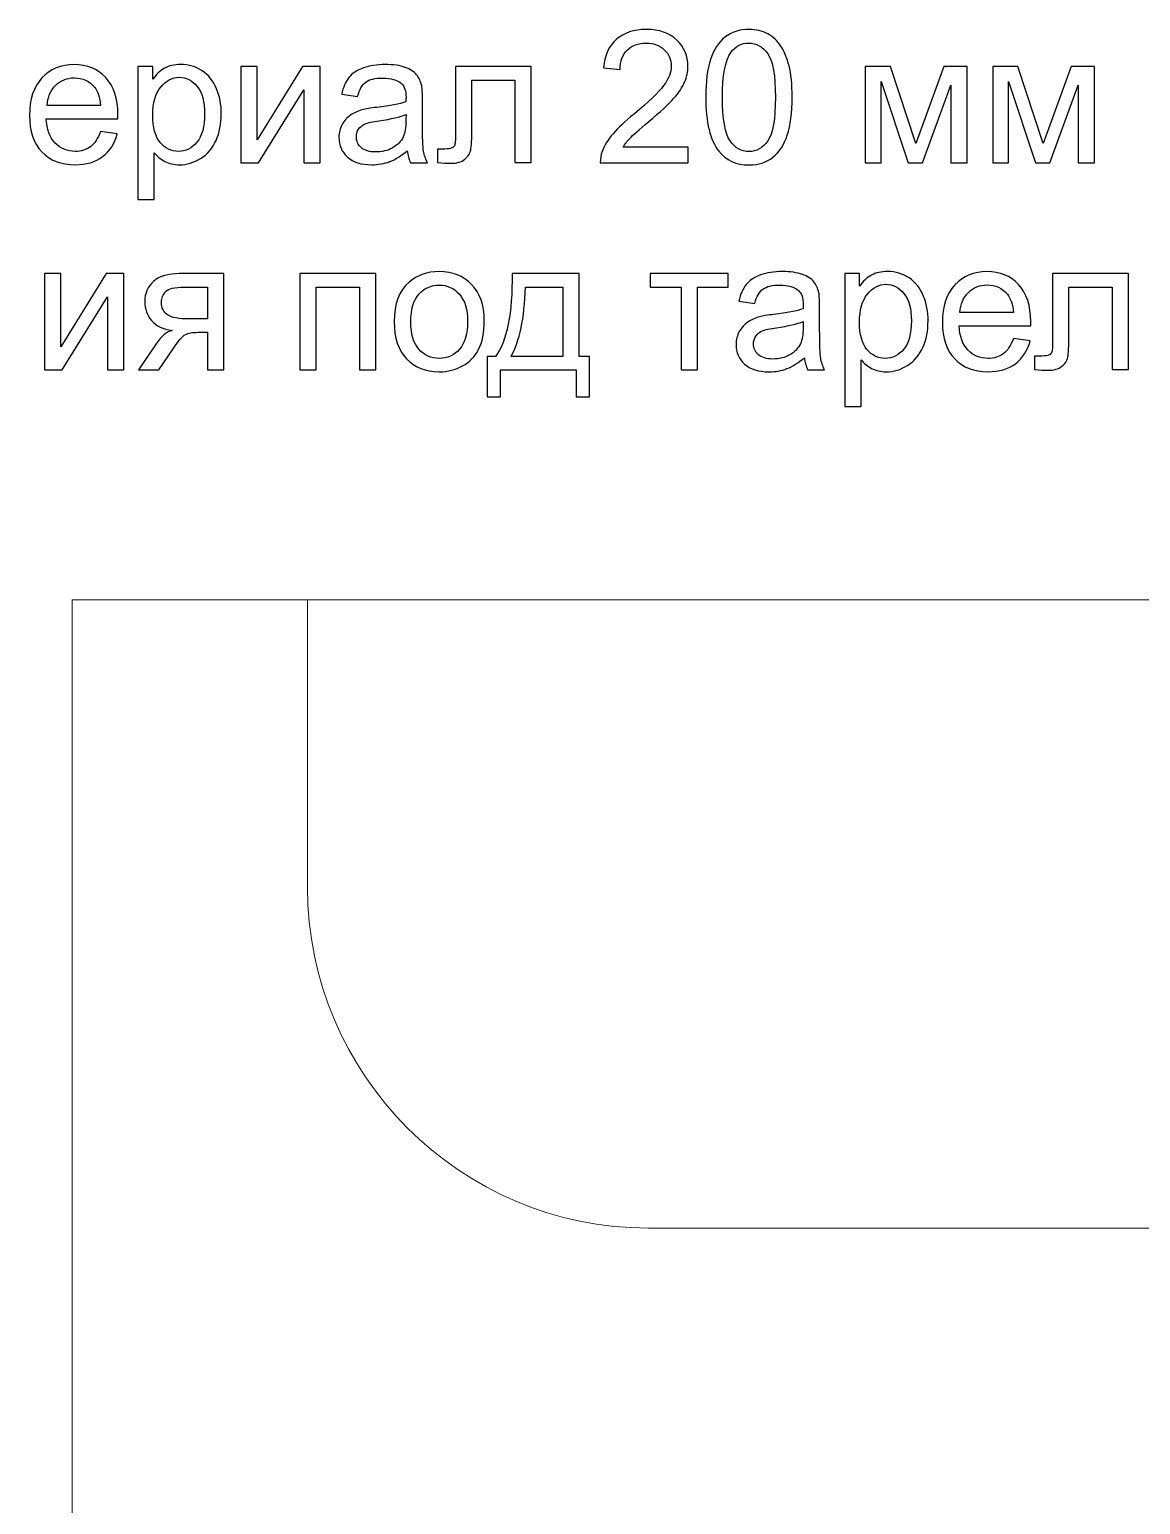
# Model space of a CAD drawing. Header units: millimetres. Extents: x -1744 to 2824, y -3870 to 2862.
# Drawn here: x 1508.4 to 1671.4, y 2433.8 to 2650.1 of the extents above; entities that cross this region are included whole.
import ezdxf

# ---------------------------------------------------------------- set-up
doc = ezdxf.new("R2010")
doc.units = ezdxf.units.MM
doc.header["$MEASUREMENT"] = 0
doc.layers.add('layer 1', color=7, linetype='Continuous')

msp = doc.modelspace()

# ---------------------------------------------------------------- linework, layer by layer
at = {"layer": 'layer 1', "color": 253, "lineweight": 20}
msp.add_lwpolyline([(1514.7007, 2218.5199), (2114.7007, 2218.5199), (2114.7007, 2566.5199), (1514.7007, 2566.5199), (1514.7007, 2218.5199)], close=True, dxfattribs=at)
at = {"layer": 'layer 1', "color": 250}
for points, knots in [([(1605.0408, 2632.8871), (1605.0408, 2632.8871), (1605.0408, 2630.6043), (1605.0408, 2630.6043), (1605.0408, 2630.6043), (1605.0408, 2630.6043), (1592.159, 2630.6043), (1592.159, 2630.6043), (1592.159, 2630.6043), (1592.1409, 2631.1795), (1592.236, 2631.7321), (1592.4399, 2632.2666), (1592.4399, 2632.2666), (1592.7705, 2633.1408), (1593.3004, 2634.0059), (1594.0297, 2634.8529), (1594.0297, 2634.8529), (1594.7589, 2635.6999), (1595.8007, 2636.6783), (1597.155, 2637.788), (1597.155, 2637.788), (1599.2612, 2639.5228), (1600.6925, 2640.8952), (1601.4399, 2641.9098), (1601.4399, 2641.9098), (1602.1918, 2642.9244), (1602.5677, 2643.8846), (1602.5677, 2644.7905), (1602.5677, 2644.7905), (1602.5677, 2645.7372), (1602.228, 2646.5344), (1601.5486, 2647.1866), (1601.5486, 2647.1866), (1600.8692, 2647.8343), (1599.9814, 2648.1604), (1598.8898, 2648.1604), (1598.8898, 2648.1604), (1597.7348, 2648.1604), (1596.8108, 2647.8162), (1596.1178, 2647.1277), (1596.1178, 2647.1277), (1595.4248, 2646.4438), (1595.076, 2645.4926), (1595.0669, 2644.2742), (1595.0669, 2644.2742), (1595.0669, 2644.2742), (1592.621, 2644.5188), (1592.621, 2644.5188), (1592.621, 2644.5188), (1592.7886, 2646.3487), (1593.4227, 2647.7437), (1594.5189, 2648.704), (1594.5189, 2648.704), (1595.6195, 2649.6642), (1597.0916, 2650.1443), (1598.9441, 2650.1443), (1598.9441, 2650.1443), (1600.8103, 2650.1443), (1602.2914, 2649.628), (1603.3785, 2648.5907), (1603.3785, 2648.5907), (1604.4701, 2647.5535), (1605.0136, 2646.2671), (1605.0136, 2644.7362), (1605.0136, 2644.7362), (1605.0136, 2643.9571), (1604.8551, 2643.1916), (1604.5335, 2642.4398), (1604.5335, 2642.4398), (1604.2164, 2641.6833), (1603.6865, 2640.8907), (1602.9482, 2640.0573), (1602.9482, 2640.0573), (1602.2053, 2639.2284), (1600.9779, 2638.0824), (1599.2657, 2636.633), (1599.2657, 2636.633), (1597.8299, 2635.4282), (1596.9059, 2634.6129), (1596.4982, 2634.1826), (1596.4982, 2634.1826), (1596.0906, 2633.7523), (1595.7554, 2633.322), (1595.4882, 2632.8871), (1595.4882, 2632.8871), (1595.4882, 2632.8871), (1605.0408, 2632.8871), (1605.0408, 2632.8871)], [0, 0, 0, 0, 0.04347826, 0.04347826, 0.04347826, 0.04347826, 0.08695652, 0.08695652, 0.08695652, 0.08695652, 0.13043478, 0.13043478, 0.13043478, 0.13043478, 0.17391304, 0.17391304, 0.17391304, 0.17391304, 0.2173913, 0.2173913, 0.2173913, 0.2173913, 0.26086957, 0.26086957, 0.26086957, 0.26086957, 0.30434783, 0.30434783, 0.30434783, 0.30434783, 0.34782609, 0.34782609, 0.34782609, 0.34782609, 0.39130435, 0.39130435, 0.39130435, 0.39130435, 0.43478261, 0.43478261, 0.43478261, 0.43478261, 0.47826087, 0.47826087, 0.47826087, 0.47826087, 0.52173913, 0.52173913, 0.52173913, 0.52173913, 0.56521739, 0.56521739, 0.56521739, 0.56521739, 0.60869565, 0.60869565, 0.60869565, 0.60869565, 0.65217391, 0.65217391, 0.65217391, 0.65217391, 0.69565217, 0.69565217, 0.69565217, 0.69565217, 0.73913043, 0.73913043, 0.73913043, 0.73913043, 0.7826087, 0.7826087, 0.7826087, 0.7826087, 0.82608696, 0.82608696, 0.82608696, 0.82608696, 0.86956522, 0.86956522, 0.86956522, 0.86956522, 0.91304348, 0.91304348, 0.91304348, 0.91304348, 1, 1, 1, 1]), ([(1607.6271, 2640.2067), (1607.6271, 2642.5032), (1607.8627, 2644.3602), (1608.3337, 2645.7644), (1608.3337, 2645.7644), (1608.8093, 2647.173), (1609.5114, 2648.2556), (1610.4444, 2649.012), (1610.4444, 2649.012), (1611.373, 2649.7684), (1612.5461, 2650.1443), (1613.9593, 2650.1443), (1613.9593, 2650.1443), (1615.0011, 2650.1443), (1615.916, 2649.936), (1616.7087, 2649.5148), (1616.7087, 2649.5148), (1617.4968, 2649.0935), (1618.149, 2648.4866), (1618.6563, 2647.6939), (1618.6563, 2647.6939), (1619.1636, 2646.9058), (1619.5622, 2645.941), (1619.8521, 2644.8041), (1619.8521, 2644.8041), (1620.1465, 2643.6672), (1620.2915, 2642.1318), (1620.2915, 2640.2067), (1620.2915, 2640.2067), (1620.2915, 2637.9239), (1620.0559, 2636.0759), (1619.5894, 2634.6717), (1619.5894, 2634.6717), (1619.1229, 2633.2631), (1618.4208, 2632.1805), (1617.4877, 2631.4196), (1617.4877, 2631.4196), (1616.5592, 2630.6587), (1615.3815, 2630.2782), (1613.9593, 2630.2782), (1613.9593, 2630.2782), (1612.0886, 2630.2782), (1610.6166, 2630.944), (1609.5476, 2632.2802), (1609.5476, 2632.2802), (1608.2658, 2633.9108), (1607.6271, 2636.5515), (1607.6271, 2640.2067)], [0, 0, 0, 0, 0.07692308, 0.07692308, 0.07692308, 0.07692308, 0.15384615, 0.15384615, 0.15384615, 0.15384615, 0.23076923, 0.23076923, 0.23076923, 0.23076923, 0.30769231, 0.30769231, 0.30769231, 0.30769231, 0.38461538, 0.38461538, 0.38461538, 0.38461538, 0.46153846, 0.46153846, 0.46153846, 0.46153846, 0.53846154, 0.53846154, 0.53846154, 0.53846154, 0.61538462, 0.61538462, 0.61538462, 0.61538462, 0.69230769, 0.69230769, 0.69230769, 0.69230769, 0.76923077, 0.76923077, 0.76923077, 0.76923077, 0.84615385, 0.84615385, 0.84615385, 0.84615385, 1, 1, 1, 1]), ([(1610.073, 2640.1977), (1610.073, 2636.9954), (1610.4444, 2634.8665), (1611.1918, 2633.8157), (1611.1918, 2633.8157), (1611.9392, 2632.7603), (1612.8632, 2632.2349), (1613.9593, 2632.2349), (1613.9593, 2632.2349), (1615.0554, 2632.2349), (1615.9794, 2632.7648), (1616.7268, 2633.8202), (1616.7268, 2633.8202), (1617.4741, 2634.8801), (1617.8456, 2637.0044), (1617.8456, 2640.1977), (1617.8456, 2640.1977), (1617.8456, 2643.4), (1617.4741, 2645.5288), (1616.7268, 2646.5797), (1616.7268, 2646.5797), (1615.984, 2647.635), (1615.0509, 2648.1604), (1613.9321, 2648.1604), (1613.9321, 2648.1604), (1612.836, 2648.1604), (1611.9573, 2647.6939), (1611.3005, 2646.7654), (1611.3005, 2646.7654), (1610.4807, 2645.5832), (1610.073, 2643.3909), (1610.073, 2640.1977)], [0, 0, 0, 0, 0.11111111, 0.11111111, 0.11111111, 0.11111111, 0.22222222, 0.22222222, 0.22222222, 0.22222222, 0.33333333, 0.33333333, 0.33333333, 0.33333333, 0.44444444, 0.44444444, 0.44444444, 0.44444444, 0.55555556, 0.55555556, 0.55555556, 0.55555556, 0.66666667, 0.66666667, 0.66666667, 0.66666667, 0.77777778, 0.77777778, 0.77777778, 0.77777778, 1, 1, 1, 1]), ([(1518.8498, 2635.17), (1518.8498, 2635.17), (1521.3229, 2634.8439), (1521.3229, 2634.8439), (1521.3229, 2634.8439), (1520.9379, 2633.408), (1520.2177, 2632.2893), (1519.1669, 2631.4966), (1519.1669, 2631.4966), (1518.116, 2630.7039), (1516.7753, 2630.3054), (1515.1402, 2630.3054), (1515.1402, 2630.3054), (1513.0838, 2630.3054), (1511.4532, 2630.9395), (1510.2484, 2632.2077), (1510.2484, 2632.2077), (1509.0436, 2633.4714), (1508.4411, 2635.2515), (1508.4411, 2637.5389), (1508.4411, 2637.5389), (1508.4411, 2639.9033), (1509.0481, 2641.7422), (1510.2665, 2643.0467), (1510.2665, 2643.0467), (1511.4849, 2644.3557), (1513.0657, 2645.008), (1515.0088, 2645.008), (1515.0088, 2645.008), (1516.8886, 2645.008), (1518.424, 2644.3693), (1519.6153, 2643.0875), (1519.6153, 2643.0875), (1520.8065, 2641.8056), (1521.4044, 2640.0029), (1521.4044, 2637.6793), (1521.4044, 2637.6793), (1521.4044, 2637.5389), (1521.3999, 2637.326), (1521.3908, 2637.0452), (1521.3908, 2637.0452), (1521.3908, 2637.0452), (1510.887, 2637.0452), (1510.887, 2637.0452), (1510.887, 2637.0452), (1510.9776, 2635.5006), (1511.4125, 2634.3139), (1512.2006, 2633.4941), (1512.2006, 2633.4941), (1512.9842, 2632.6743), (1513.9671, 2632.2621), (1515.1402, 2632.2621), (1515.1402, 2632.2621), (1516.0144, 2632.2621), (1516.7617, 2632.4931), (1517.3777, 2632.9551), (1517.3777, 2632.9551), (1517.9983, 2633.4171), (1518.4875, 2634.1554), (1518.8498, 2635.17)], [0, 0, 0, 0, 0.0625, 0.0625, 0.0625, 0.0625, 0.125, 0.125, 0.125, 0.125, 0.1875, 0.1875, 0.1875, 0.1875, 0.25, 0.25, 0.25, 0.25, 0.3125, 0.3125, 0.3125, 0.3125, 0.375, 0.375, 0.375, 0.375, 0.4375, 0.4375, 0.4375, 0.4375, 0.5, 0.5, 0.5, 0.5, 0.5625, 0.5625, 0.5625, 0.5625, 0.625, 0.625, 0.625, 0.625, 0.6875, 0.6875, 0.6875, 0.6875, 0.75, 0.75, 0.75, 0.75, 0.8125, 0.8125, 0.8125, 0.8125, 0.875, 0.875, 0.875, 0.875, 1, 1, 1, 1]), ([(1524.3441, 2625.1961), (1524.3441, 2625.1961), (1524.3441, 2644.709), (1524.3441, 2644.709), (1524.3441, 2644.709), (1524.3441, 2644.709), (1526.5182, 2644.709), (1526.5182, 2644.709), (1526.5182, 2644.709), (1526.5182, 2644.709), (1526.5182, 2642.8565), (1526.5182, 2642.8565), (1526.5182, 2642.8565), (1527.03, 2643.5721), (1527.6098, 2644.1111), (1528.2575, 2644.4689), (1528.2575, 2644.4689), (1528.9007, 2644.8268), (1529.6843, 2645.008), (1530.6038, 2645.008), (1530.6038, 2645.008), (1531.8086, 2645.008), (1532.8685, 2644.6999), (1533.788, 2644.0794), (1533.788, 2644.0794), (1534.7074, 2643.4634), (1535.4004, 2642.5892), (1535.8715, 2641.4659), (1535.8715, 2641.4659), (1536.338, 2640.3381), (1536.5736, 2639.1061), (1536.5736, 2637.7608), (1536.5736, 2637.7608), (1536.5736, 2636.325), (1536.3154, 2635.0296), (1535.799, 2633.8746), (1535.799, 2633.8746), (1535.2827, 2632.7241), (1534.5308, 2631.8408), (1533.5434, 2631.2248), (1533.5434, 2631.2248), (1532.5605, 2630.6134), (1531.5232, 2630.3054), (1530.4362, 2630.3054), (1530.4362, 2630.3054), (1529.639, 2630.3054), (1528.9233, 2630.4729), (1528.2937, 2630.8081), (1528.2937, 2630.8081), (1527.6596, 2631.1433), (1527.1433, 2631.5645), (1526.7356, 2632.0764), (1526.7356, 2632.0764), (1526.7356, 2632.0764), (1526.7356, 2625.1961), (1526.7356, 2625.1961), (1526.7356, 2625.1961), (1526.7356, 2625.1961), (1524.3441, 2625.1961), (1524.3441, 2625.1961)], [0, 0, 0, 0, 0.0625, 0.0625, 0.0625, 0.0625, 0.125, 0.125, 0.125, 0.125, 0.1875, 0.1875, 0.1875, 0.1875, 0.25, 0.25, 0.25, 0.25, 0.3125, 0.3125, 0.3125, 0.3125, 0.375, 0.375, 0.375, 0.375, 0.4375, 0.4375, 0.4375, 0.4375, 0.5, 0.5, 0.5, 0.5, 0.5625, 0.5625, 0.5625, 0.5625, 0.625, 0.625, 0.625, 0.625, 0.6875, 0.6875, 0.6875, 0.6875, 0.75, 0.75, 0.75, 0.75, 0.8125, 0.8125, 0.8125, 0.8125, 0.875, 0.875, 0.875, 0.875, 1, 1, 1, 1]), ([(1539.4589, 2644.709), (1539.4589, 2644.709), (1541.8504, 2644.709), (1541.8504, 2644.709), (1541.8504, 2644.709), (1541.8504, 2644.709), (1541.8504, 2633.9516), (1541.8504, 2633.9516), (1541.8504, 2633.9516), (1541.8504, 2633.9516), (1548.4951, 2644.709), (1548.4951, 2644.709), (1548.4951, 2644.709), (1548.4951, 2644.709), (1551.0633, 2644.709), (1551.0633, 2644.709), (1551.0633, 2644.709), (1551.0633, 2644.709), (1551.0633, 2630.6043), (1551.0633, 2630.6043), (1551.0633, 2630.6043), (1551.0633, 2630.6043), (1548.6718, 2630.6043), (1548.6718, 2630.6043), (1548.6718, 2630.6043), (1548.6718, 2630.6043), (1548.6718, 2641.2938), (1548.6718, 2641.2938), (1548.6718, 2641.2938), (1548.6718, 2641.2938), (1542.0361, 2630.6043), (1542.0361, 2630.6043), (1542.0361, 2630.6043), (1542.0361, 2630.6043), (1539.4589, 2630.6043), (1539.4589, 2630.6043), (1539.4589, 2630.6043), (1539.4589, 2630.6043), (1539.4589, 2644.709), (1539.4589, 2644.709)], [0, 0, 0, 0, 0.09090909, 0.09090909, 0.09090909, 0.09090909, 0.18181818, 0.18181818, 0.18181818, 0.18181818, 0.27272727, 0.27272727, 0.27272727, 0.27272727, 0.36363636, 0.36363636, 0.36363636, 0.36363636, 0.45454545, 0.45454545, 0.45454545, 0.45454545, 0.54545455, 0.54545455, 0.54545455, 0.54545455, 0.63636364, 0.63636364, 0.63636364, 0.63636364, 0.72727273, 0.72727273, 0.72727273, 0.72727273, 0.81818182, 0.81818182, 0.81818182, 0.81818182, 1, 1, 1, 1]), ([(1563.8545, 2632.3708), (1562.9667, 2631.6144), (1562.1106, 2631.0844), (1561.2908, 2630.7719), (1561.2908, 2630.7719), (1560.471, 2630.4594), (1559.5923, 2630.3054), (1558.6501, 2630.3054), (1558.6501, 2630.3054), (1557.1011, 2630.3054), (1555.9098, 2630.6813), (1555.0764, 2631.4377), (1555.0764, 2631.4377), (1554.243, 2632.1896), (1553.8263, 2633.1544), (1553.8263, 2634.3275), (1553.8263, 2634.3275), (1553.8263, 2635.016), (1553.9848, 2635.6456), (1554.2973, 2636.2163), (1554.2973, 2636.2163), (1554.6144, 2636.787), (1555.0266, 2637.2399), (1555.5339, 2637.5842), (1555.5339, 2637.5842), (1556.0457, 2637.9284), (1556.6164, 2638.1911), (1557.2551, 2638.3678), (1557.2551, 2638.3678), (1557.7261, 2638.4901), (1558.4372, 2638.6078), (1559.3839, 2638.7256), (1559.3839, 2638.7256), (1561.3134, 2638.9521), (1562.7402, 2639.2284), (1563.6506, 2639.5454), (1563.6506, 2639.5454), (1563.6597, 2639.8716), (1563.6642, 2640.0799), (1563.6642, 2640.166), (1563.6642, 2640.166), (1563.6642, 2641.1353), (1563.4378, 2641.8192), (1562.9848, 2642.2178), (1562.9848, 2642.2178), (1562.3733, 2642.7568), (1561.4629, 2643.0241), (1560.2581, 2643.0241), (1560.2581, 2643.0241), (1559.1302, 2643.0241), (1558.2968, 2642.8248), (1557.7624, 2642.4307), (1557.7624, 2642.4307), (1557.2233, 2642.0366), (1556.8293, 2641.3391), (1556.5711, 2640.3336), (1556.5711, 2640.3336), (1556.5711, 2640.3336), (1554.2339, 2640.6597), (1554.2339, 2640.6597), (1554.2339, 2640.6597), (1554.4468, 2641.6607), (1554.7956, 2642.4715), (1555.2847, 2643.0875), (1555.2847, 2643.0875), (1555.7739, 2643.7035), (1556.4805, 2644.1745), (1557.4045, 2644.5097), (1557.4045, 2644.5097), (1558.324, 2644.8404), (1559.3975, 2645.008), (1560.6114, 2645.008), (1560.6114, 2645.008), (1561.8162, 2645.008), (1562.7991, 2644.8675), (1563.5555, 2644.5822), (1563.5555, 2644.5822), (1564.3074, 2644.2968), (1564.8645, 2643.9435), (1565.2178, 2643.5132), (1565.2178, 2643.5132), (1565.5711, 2643.0829), (1565.8202, 2642.5394), (1565.9652, 2641.8826), (1565.9652, 2641.8826), (1566.0422, 2641.475), (1566.083, 2640.7412), (1566.083, 2639.6858), (1566.083, 2639.6858), (1566.083, 2639.6858), (1566.083, 2636.5152), (1566.083, 2636.5152), (1566.083, 2636.5152), (1566.083, 2634.3003), (1566.1328, 2632.9007), (1566.2324, 2632.3074), (1566.2324, 2632.3074), (1566.3275, 2631.714), (1566.5268, 2631.1478), (1566.8167, 2630.6043), (1566.8167, 2630.6043), (1566.8167, 2630.6043), (1564.3165, 2630.6043), (1564.3165, 2630.6043), (1564.3165, 2630.6043), (1564.0764, 2631.1071), (1563.9224, 2631.6959), (1563.8545, 2632.3708)], [0, 0, 0, 0, 0.03571429, 0.03571429, 0.03571429, 0.03571429, 0.07142857, 0.07142857, 0.07142857, 0.07142857, 0.10714286, 0.10714286, 0.10714286, 0.10714286, 0.14285714, 0.14285714, 0.14285714, 0.14285714, 0.17857143, 0.17857143, 0.17857143, 0.17857143, 0.21428571, 0.21428571, 0.21428571, 0.21428571, 0.25, 0.25, 0.25, 0.25, 0.28571429, 0.28571429, 0.28571429, 0.28571429, 0.32142857, 0.32142857, 0.32142857, 0.32142857, 0.35714286, 0.35714286, 0.35714286, 0.35714286, 0.39285714, 0.39285714, 0.39285714, 0.39285714, 0.42857143, 0.42857143, 0.42857143, 0.42857143, 0.46428571, 0.46428571, 0.46428571, 0.46428571, 0.5, 0.5, 0.5, 0.5, 0.53571429, 0.53571429, 0.53571429, 0.53571429, 0.57142857, 0.57142857, 0.57142857, 0.57142857, 0.60714286, 0.60714286, 0.60714286, 0.60714286, 0.64285714, 0.64285714, 0.64285714, 0.64285714, 0.67857143, 0.67857143, 0.67857143, 0.67857143, 0.71428571, 0.71428571, 0.71428571, 0.71428571, 0.75, 0.75, 0.75, 0.75, 0.78571429, 0.78571429, 0.78571429, 0.78571429, 0.82142857, 0.82142857, 0.82142857, 0.82142857, 0.85714286, 0.85714286, 0.85714286, 0.85714286, 0.89285714, 0.89285714, 0.89285714, 0.89285714, 0.92857143, 0.92857143, 0.92857143, 0.92857143, 1, 1, 1, 1]), ([(1570.925, 2644.709), (1570.925, 2644.709), (1582.0402, 2644.709), (1582.0402, 2644.709), (1582.0402, 2644.709), (1582.0402, 2644.709), (1582.0402, 2630.6179), (1582.0402, 2630.6179), (1582.0402, 2630.6179), (1582.0402, 2630.6179), (1579.6487, 2630.6179), (1579.6487, 2630.6179), (1579.6487, 2630.6179), (1579.6487, 2630.6179), (1579.6487, 2642.7251), (1579.6487, 2642.7251), (1579.6487, 2642.7251), (1579.6487, 2642.7251), (1573.3165, 2642.7251), (1573.3165, 2642.7251), (1573.3165, 2642.7251), (1573.3165, 2642.7251), (1573.3165, 2635.709), (1573.3165, 2635.709), (1573.3165, 2635.709), (1573.3165, 2634.0739), (1573.2622, 2632.9958), (1573.158, 2632.4704), (1573.158, 2632.4704), (1573.0493, 2631.9495), (1572.7594, 2631.4966), (1572.2838, 2631.1071), (1572.2838, 2631.1071), (1571.8037, 2630.7175), (1571.1152, 2630.5228), (1570.2138, 2630.5228), (1570.2138, 2630.5228), (1569.6567, 2630.5228), (1569.0135, 2630.559), (1568.2888, 2630.6269), (1568.2888, 2630.6269), (1568.2888, 2630.6269), (1568.2888, 2632.6154), (1568.2888, 2632.6154), (1568.2888, 2632.6154), (1568.2888, 2632.6154), (1569.3351, 2632.6154), (1569.3351, 2632.6154), (1569.3351, 2632.6154), (1569.8288, 2632.6154), (1570.1821, 2632.6652), (1570.395, 2632.7694), (1570.395, 2632.7694), (1570.6079, 2632.869), (1570.7483, 2633.0321), (1570.8208, 2633.254), (1570.8208, 2633.254), (1570.8887, 2633.476), (1570.925, 2634.1962), (1570.925, 2635.4146), (1570.925, 2635.4146), (1570.925, 2635.4146), (1570.925, 2644.709), (1570.925, 2644.709)], [0, 0, 0, 0, 0.05882353, 0.05882353, 0.05882353, 0.05882353, 0.11764706, 0.11764706, 0.11764706, 0.11764706, 0.17647059, 0.17647059, 0.17647059, 0.17647059, 0.23529412, 0.23529412, 0.23529412, 0.23529412, 0.29411765, 0.29411765, 0.29411765, 0.29411765, 0.35294118, 0.35294118, 0.35294118, 0.35294118, 0.41176471, 0.41176471, 0.41176471, 0.41176471, 0.47058824, 0.47058824, 0.47058824, 0.47058824, 0.52941176, 0.52941176, 0.52941176, 0.52941176, 0.58823529, 0.58823529, 0.58823529, 0.58823529, 0.64705882, 0.64705882, 0.64705882, 0.64705882, 0.70588235, 0.70588235, 0.70588235, 0.70588235, 0.76470588, 0.76470588, 0.76470588, 0.76470588, 0.82352941, 0.82352941, 0.82352941, 0.82352941, 0.88235294, 0.88235294, 0.88235294, 0.88235294, 1, 1, 1, 1]), ([(1631.0263, 2644.709), (1631.0263, 2644.709), (1634.7042, 2644.709), (1634.7042, 2644.709), (1634.7042, 2644.709), (1634.7042, 2644.709), (1638.4319, 2633.4216), (1638.4319, 2633.4216), (1638.4319, 2633.4216), (1638.4319, 2633.4216), (1642.5583, 2644.709), (1642.5583, 2644.709), (1642.5583, 2644.709), (1642.5583, 2644.709), (1645.9735, 2644.709), (1645.9735, 2644.709), (1645.9735, 2644.709), (1645.9735, 2644.709), (1645.9735, 2630.6043), (1645.9735, 2630.6043), (1645.9735, 2630.6043), (1645.9735, 2630.6043), (1643.5819, 2630.6043), (1643.5819, 2630.6043), (1643.5819, 2630.6043), (1643.5819, 2630.6043), (1643.5819, 2641.9596), (1643.5819, 2641.9596), (1643.5819, 2641.9596), (1643.5819, 2641.9596), (1639.4284, 2630.6043), (1639.4284, 2630.6043), (1639.4284, 2630.6043), (1639.4284, 2630.6043), (1637.2905, 2630.6043), (1637.2905, 2630.6043), (1637.2905, 2630.6043), (1637.2905, 2630.6043), (1633.3635, 2642.5032), (1633.3635, 2642.5032), (1633.3635, 2642.5032), (1633.3635, 2642.5032), (1633.3635, 2630.6043), (1633.3635, 2630.6043), (1633.3635, 2630.6043), (1633.3635, 2630.6043), (1631.0263, 2630.6043), (1631.0263, 2630.6043), (1631.0263, 2630.6043), (1631.0263, 2630.6043), (1631.0263, 2644.709), (1631.0263, 2644.709)], [0, 0, 0, 0, 0.07142857, 0.07142857, 0.07142857, 0.07142857, 0.14285714, 0.14285714, 0.14285714, 0.14285714, 0.21428571, 0.21428571, 0.21428571, 0.21428571, 0.28571429, 0.28571429, 0.28571429, 0.28571429, 0.35714286, 0.35714286, 0.35714286, 0.35714286, 0.42857143, 0.42857143, 0.42857143, 0.42857143, 0.5, 0.5, 0.5, 0.5, 0.57142857, 0.57142857, 0.57142857, 0.57142857, 0.64285714, 0.64285714, 0.64285714, 0.64285714, 0.71428571, 0.71428571, 0.71428571, 0.71428571, 0.78571429, 0.78571429, 0.78571429, 0.78571429, 0.85714286, 0.85714286, 0.85714286, 0.85714286, 1, 1, 1, 1]), ([(1649.7103, 2644.709), (1649.7103, 2644.709), (1653.3882, 2644.709), (1653.3882, 2644.709), (1653.3882, 2644.709), (1653.3882, 2644.709), (1657.1159, 2633.4216), (1657.1159, 2633.4216), (1657.1159, 2633.4216), (1657.1159, 2633.4216), (1661.2423, 2644.709), (1661.2423, 2644.709), (1661.2423, 2644.709), (1661.2423, 2644.709), (1664.6575, 2644.709), (1664.6575, 2644.709), (1664.6575, 2644.709), (1664.6575, 2644.709), (1664.6575, 2630.6043), (1664.6575, 2630.6043), (1664.6575, 2630.6043), (1664.6575, 2630.6043), (1662.2659, 2630.6043), (1662.2659, 2630.6043), (1662.2659, 2630.6043), (1662.2659, 2630.6043), (1662.2659, 2641.9596), (1662.2659, 2641.9596), (1662.2659, 2641.9596), (1662.2659, 2641.9596), (1658.1124, 2630.6043), (1658.1124, 2630.6043), (1658.1124, 2630.6043), (1658.1124, 2630.6043), (1655.9745, 2630.6043), (1655.9745, 2630.6043), (1655.9745, 2630.6043), (1655.9745, 2630.6043), (1652.0475, 2642.5032), (1652.0475, 2642.5032), (1652.0475, 2642.5032), (1652.0475, 2642.5032), (1652.0475, 2630.6043), (1652.0475, 2630.6043), (1652.0475, 2630.6043), (1652.0475, 2630.6043), (1649.7103, 2630.6043), (1649.7103, 2630.6043), (1649.7103, 2630.6043), (1649.7103, 2630.6043), (1649.7103, 2644.709), (1649.7103, 2644.709)], [0, 0, 0, 0, 0.07142857, 0.07142857, 0.07142857, 0.07142857, 0.14285714, 0.14285714, 0.14285714, 0.14285714, 0.21428571, 0.21428571, 0.21428571, 0.21428571, 0.28571429, 0.28571429, 0.28571429, 0.28571429, 0.35714286, 0.35714286, 0.35714286, 0.35714286, 0.42857143, 0.42857143, 0.42857143, 0.42857143, 0.5, 0.5, 0.5, 0.5, 0.57142857, 0.57142857, 0.57142857, 0.57142857, 0.64285714, 0.64285714, 0.64285714, 0.64285714, 0.71428571, 0.71428571, 0.71428571, 0.71428571, 0.78571429, 0.78571429, 0.78571429, 0.78571429, 0.85714286, 0.85714286, 0.85714286, 0.85714286, 1, 1, 1, 1]), ([(1511.0229, 2639.0019), (1511.0229, 2639.0019), (1518.877, 2639.0019), (1518.877, 2639.0019), (1518.877, 2639.0019), (1518.7728, 2640.1886), (1518.4693, 2641.0764), (1517.9756, 2641.6697), (1517.9756, 2641.6697), (1517.2192, 2642.5892), (1516.2318, 2643.0512), (1515.0224, 2643.0512), (1515.0224, 2643.0512), (1513.9263, 2643.0512), (1513.0068, 2642.6843), (1512.2595, 2641.9506), (1512.2595, 2641.9506), (1511.5166, 2641.2168), (1511.1045, 2640.2339), (1511.0229, 2639.0019)], [0, 0, 0, 0, 0.16666667, 0.16666667, 0.16666667, 0.16666667, 0.33333333, 0.33333333, 0.33333333, 0.33333333, 0.5, 0.5, 0.5, 0.5, 0.66666667, 0.66666667, 0.66666667, 0.66666667, 1, 1, 1, 1]), ([(1526.5182, 2637.5706), (1526.5182, 2635.7633), (1526.8851, 2634.4272), (1527.6143, 2633.562), (1527.6143, 2633.562), (1528.3481, 2632.6969), (1529.2359, 2632.2621), (1530.2776, 2632.2621), (1530.2776, 2632.2621), (1531.3375, 2632.2621), (1532.2434, 2632.7105), (1532.9953, 2633.6073), (1532.9953, 2633.6073), (1533.7517, 2634.5042), (1534.1277, 2635.8902), (1534.1277, 2637.7699), (1534.1277, 2637.7699), (1534.1277, 2639.5636), (1533.7608, 2640.9043), (1533.0225, 2641.7966), (1533.0225, 2641.7966), (1532.2842, 2642.6889), (1531.4055, 2643.1328), (1530.3818, 2643.1328), (1530.3818, 2643.1328), (1529.3672, 2643.1328), (1528.4704, 2642.6572), (1527.6913, 2641.7105), (1527.6913, 2641.7105), (1526.9077, 2640.7593), (1526.5182, 2639.3824), (1526.5182, 2637.5706)], [0, 0, 0, 0, 0.11111111, 0.11111111, 0.11111111, 0.11111111, 0.22222222, 0.22222222, 0.22222222, 0.22222222, 0.33333333, 0.33333333, 0.33333333, 0.33333333, 0.44444444, 0.44444444, 0.44444444, 0.44444444, 0.55555556, 0.55555556, 0.55555556, 0.55555556, 0.66666667, 0.66666667, 0.66666667, 0.66666667, 0.77777778, 0.77777778, 0.77777778, 0.77777778, 1, 1, 1, 1]), ([(1563.6642, 2637.6702), (1562.7946, 2637.3169), (1561.4901, 2637.018), (1559.7508, 2636.7734), (1559.7508, 2636.7734), (1558.7634, 2636.633), (1558.0658, 2636.4745), (1557.6582, 2636.2978), (1557.6582, 2636.2978), (1557.2505, 2636.1212), (1556.938, 2635.863), (1556.7161, 2635.5278), (1556.7161, 2635.5278), (1556.4941, 2635.1881), (1556.3809, 2634.8122), (1556.3809, 2634.3954), (1556.3809, 2634.3954), (1556.3809, 2633.7659), (1556.6209, 2633.2359), (1557.1056, 2632.8147), (1557.1056, 2632.8147), (1557.5902, 2632.3934), (1558.2968, 2632.1805), (1559.2254, 2632.1805), (1559.2254, 2632.1805), (1560.1448, 2632.1805), (1560.9647, 2632.3798), (1561.6849, 2632.783), (1561.6849, 2632.783), (1562.4005, 2633.1816), (1562.9305, 2633.7296), (1563.2656, 2634.4226), (1563.2656, 2634.4226), (1563.5238, 2634.9616), (1563.6506, 2635.7543), (1563.6506, 2636.8006), (1563.6506, 2636.8006), (1563.6506, 2636.8006), (1563.6642, 2637.6702), (1563.6642, 2637.6702)], [0, 0, 0, 0, 0.09090909, 0.09090909, 0.09090909, 0.09090909, 0.18181818, 0.18181818, 0.18181818, 0.18181818, 0.27272727, 0.27272727, 0.27272727, 0.27272727, 0.36363636, 0.36363636, 0.36363636, 0.36363636, 0.45454545, 0.45454545, 0.45454545, 0.45454545, 0.54545455, 0.54545455, 0.54545455, 0.54545455, 0.63636364, 0.63636364, 0.63636364, 0.63636364, 0.72727273, 0.72727273, 0.72727273, 0.72727273, 0.81818182, 0.81818182, 0.81818182, 0.81818182, 1, 1, 1, 1]), ([(1510.6562, 2614.3481), (1510.6562, 2614.3481), (1513.0477, 2614.3481), (1513.0477, 2614.3481), (1513.0477, 2614.3481), (1513.0477, 2614.3481), (1513.0477, 2603.5907), (1513.0477, 2603.5907), (1513.0477, 2603.5907), (1513.0477, 2603.5907), (1519.6924, 2614.3481), (1519.6924, 2614.3481), (1519.6924, 2614.3481), (1519.6924, 2614.3481), (1522.2606, 2614.3481), (1522.2606, 2614.3481), (1522.2606, 2614.3481), (1522.2606, 2614.3481), (1522.2606, 2600.2434), (1522.2606, 2600.2434), (1522.2606, 2600.2434), (1522.2606, 2600.2434), (1519.8691, 2600.2434), (1519.8691, 2600.2434), (1519.8691, 2600.2434), (1519.8691, 2600.2434), (1519.8691, 2610.9329), (1519.8691, 2610.9329), (1519.8691, 2610.9329), (1519.8691, 2610.9329), (1513.2334, 2600.2434), (1513.2334, 2600.2434), (1513.2334, 2600.2434), (1513.2334, 2600.2434), (1510.6562, 2600.2434), (1510.6562, 2600.2434), (1510.6562, 2600.2434), (1510.6562, 2600.2434), (1510.6562, 2614.3481), (1510.6562, 2614.3481)], [0, 0, 0, 0, 0.09090909, 0.09090909, 0.09090909, 0.09090909, 0.18181818, 0.18181818, 0.18181818, 0.18181818, 0.27272727, 0.27272727, 0.27272727, 0.27272727, 0.36363636, 0.36363636, 0.36363636, 0.36363636, 0.45454545, 0.45454545, 0.45454545, 0.45454545, 0.54545455, 0.54545455, 0.54545455, 0.54545455, 0.63636364, 0.63636364, 0.63636364, 0.63636364, 0.72727273, 0.72727273, 0.72727273, 0.72727273, 0.81818182, 0.81818182, 0.81818182, 0.81818182, 1, 1, 1, 1]), ([(1536.9541, 2614.3481), (1536.9541, 2614.3481), (1536.9541, 2600.2434), (1536.9541, 2600.2434), (1536.9541, 2600.2434), (1536.9541, 2600.2434), (1534.5626, 2600.2434), (1534.5626, 2600.2434), (1534.5626, 2600.2434), (1534.5626, 2600.2434), (1534.5626, 2605.7331), (1534.5626, 2605.7331), (1534.5626, 2605.7331), (1534.5626, 2605.7331), (1533.1856, 2605.7331), (1533.1856, 2605.7331), (1533.1856, 2605.7331), (1532.3477, 2605.7331), (1531.7226, 2605.6244), (1531.3104, 2605.4024), (1531.3104, 2605.4024), (1530.8983, 2605.1805), (1530.2958, 2604.4875), (1529.5032, 2603.3144), (1529.5032, 2603.3144), (1529.5032, 2603.3144), (1527.4015, 2600.2434), (1527.4015, 2600.2434), (1527.4015, 2600.2434), (1527.4015, 2600.2434), (1524.4393, 2600.2434), (1524.4393, 2600.2434), (1524.4393, 2600.2434), (1524.4393, 2600.2434), (1527.021, 2604.03), (1527.021, 2604.03), (1527.021, 2604.03), (1527.8092, 2605.1896), (1528.5973, 2605.8418), (1529.3809, 2605.9913), (1529.3809, 2605.9913), (1528.0175, 2606.177), (1527.0029, 2606.6707), (1526.3416, 2607.4679), (1526.3416, 2607.4679), (1525.6803, 2608.2651), (1525.3497, 2609.1845), (1525.3497, 2610.2218), (1525.3497, 2610.2218), (1525.3497, 2611.4493), (1525.78, 2612.4412), (1526.6451, 2613.2022), (1526.6451, 2613.2022), (1527.5102, 2613.9676), (1528.7649, 2614.3481), (1530.4045, 2614.3481), (1530.4045, 2614.3481), (1530.4045, 2614.3481), (1536.9541, 2614.3481), (1536.9541, 2614.3481)], [0, 0, 0, 0, 0.0625, 0.0625, 0.0625, 0.0625, 0.125, 0.125, 0.125, 0.125, 0.1875, 0.1875, 0.1875, 0.1875, 0.25, 0.25, 0.25, 0.25, 0.3125, 0.3125, 0.3125, 0.3125, 0.375, 0.375, 0.375, 0.375, 0.4375, 0.4375, 0.4375, 0.4375, 0.5, 0.5, 0.5, 0.5, 0.5625, 0.5625, 0.5625, 0.5625, 0.625, 0.625, 0.625, 0.625, 0.6875, 0.6875, 0.6875, 0.6875, 0.75, 0.75, 0.75, 0.75, 0.8125, 0.8125, 0.8125, 0.8125, 0.875, 0.875, 0.875, 0.875, 1, 1, 1, 1]), ([(1548.1057, 2614.3481), (1548.1057, 2614.3481), (1559.2481, 2614.3481), (1559.2481, 2614.3481), (1559.2481, 2614.3481), (1559.2481, 2614.3481), (1559.2481, 2600.2434), (1559.2481, 2600.2434), (1559.2481, 2600.2434), (1559.2481, 2600.2434), (1556.8566, 2600.2434), (1556.8566, 2600.2434), (1556.8566, 2600.2434), (1556.8566, 2600.2434), (1556.8566, 2612.3642), (1556.8566, 2612.3642), (1556.8566, 2612.3642), (1556.8566, 2612.3642), (1550.4972, 2612.3642), (1550.4972, 2612.3642), (1550.4972, 2612.3642), (1550.4972, 2612.3642), (1550.4972, 2600.2434), (1550.4972, 2600.2434), (1550.4972, 2600.2434), (1550.4972, 2600.2434), (1548.1057, 2600.2434), (1548.1057, 2600.2434), (1548.1057, 2600.2434), (1548.1057, 2600.2434), (1548.1057, 2614.3481), (1548.1057, 2614.3481)], [0, 0, 0, 0, 0.11111111, 0.11111111, 0.11111111, 0.11111111, 0.22222222, 0.22222222, 0.22222222, 0.22222222, 0.33333333, 0.33333333, 0.33333333, 0.33333333, 0.44444444, 0.44444444, 0.44444444, 0.44444444, 0.55555556, 0.55555556, 0.55555556, 0.55555556, 0.66666667, 0.66666667, 0.66666667, 0.66666667, 0.77777778, 0.77777778, 0.77777778, 0.77777778, 1, 1, 1, 1]), ([(1561.925, 2607.2958), (1561.925, 2609.9002), (1562.6497, 2611.8297), (1564.1037, 2613.0844), (1564.1037, 2613.0844), (1565.3131, 2614.1262), (1566.7942, 2614.6471), (1568.538, 2614.6471), (1568.538, 2614.6471), (1570.4721, 2614.6471), (1572.0574, 2614.0129), (1573.2894, 2612.7447), (1573.2894, 2612.7447), (1574.5169, 2611.481), (1575.1329, 2609.7281), (1575.1329, 2607.495), (1575.1329, 2607.495), (1575.1329, 2605.6833), (1574.8611, 2604.261), (1574.3176, 2603.2238), (1574.3176, 2603.2238), (1573.7741, 2602.1865), (1572.9814, 2601.3803), (1571.9396, 2600.8051), (1571.9396, 2600.8051), (1570.9024, 2600.2298), (1569.7655, 2599.9445), (1568.538, 2599.9445), (1568.538, 2599.9445), (1566.5632, 2599.9445), (1564.9688, 2600.574), (1563.7504, 2601.8378), (1563.7504, 2601.8378), (1562.532, 2603.1015), (1561.925, 2604.9223), (1561.925, 2607.2958)], [0, 0, 0, 0, 0.1, 0.1, 0.1, 0.1, 0.2, 0.2, 0.2, 0.2, 0.3, 0.3, 0.3, 0.3, 0.4, 0.4, 0.4, 0.4, 0.5, 0.5, 0.5, 0.5, 0.6, 0.6, 0.6, 0.6, 0.7, 0.7, 0.7, 0.7, 0.8, 0.8, 0.8, 0.8, 1, 1, 1, 1]), ([(1579.214, 2614.3481), (1579.214, 2614.3481), (1589.0519, 2614.3481), (1589.0519, 2614.3481), (1589.0519, 2614.3481), (1589.0519, 2614.3481), (1589.0519, 2602.2001), (1589.0519, 2602.2001), (1589.0519, 2602.2001), (1589.0519, 2602.2001), (1590.5738, 2602.2001), (1590.5738, 2602.2001), (1590.5738, 2602.2001), (1590.5738, 2602.2001), (1590.5738, 2596.2484), (1590.5738, 2596.2484), (1590.5738, 2596.2484), (1590.5738, 2596.2484), (1588.6171, 2596.2484), (1588.6171, 2596.2484), (1588.6171, 2596.2484), (1588.6171, 2596.2484), (1588.6171, 2600.2434), (1588.6171, 2600.2434), (1588.6171, 2600.2434), (1588.6171, 2600.2434), (1577.5018, 2600.2434), (1577.5018, 2600.2434), (1577.5018, 2600.2434), (1577.5018, 2600.2434), (1577.5018, 2596.2484), (1577.5018, 2596.2484), (1577.5018, 2596.2484), (1577.5018, 2596.2484), (1575.5451, 2596.2484), (1575.5451, 2596.2484), (1575.5451, 2596.2484), (1575.5451, 2596.2484), (1575.5451, 2602.2001), (1575.5451, 2602.2001), (1575.5451, 2602.2001), (1575.5451, 2602.2001), (1576.7952, 2602.2001), (1576.7952, 2602.2001), (1576.7952, 2602.2001), (1578.4802, 2604.4875), (1579.2864, 2608.5368), (1579.214, 2614.3481)], [0, 0, 0, 0, 0.07692308, 0.07692308, 0.07692308, 0.07692308, 0.15384615, 0.15384615, 0.15384615, 0.15384615, 0.23076923, 0.23076923, 0.23076923, 0.23076923, 0.30769231, 0.30769231, 0.30769231, 0.30769231, 0.38461538, 0.38461538, 0.38461538, 0.38461538, 0.46153846, 0.46153846, 0.46153846, 0.46153846, 0.53846154, 0.53846154, 0.53846154, 0.53846154, 0.61538462, 0.61538462, 0.61538462, 0.61538462, 0.69230769, 0.69230769, 0.69230769, 0.69230769, 0.76923077, 0.76923077, 0.76923077, 0.76923077, 0.84615385, 0.84615385, 0.84615385, 0.84615385, 1, 1, 1, 1]), ([(1599.4968, 2614.3481), (1599.4968, 2614.3481), (1610.911, 2614.3481), (1610.911, 2614.3481), (1610.911, 2614.3481), (1610.911, 2614.3481), (1610.911, 2612.3642), (1610.911, 2612.3642), (1610.911, 2612.3642), (1610.911, 2612.3642), (1606.3997, 2612.3642), (1606.3997, 2612.3642), (1606.3997, 2612.3642), (1606.3997, 2612.3642), (1606.3997, 2600.2434), (1606.3997, 2600.2434), (1606.3997, 2600.2434), (1606.3997, 2600.2434), (1604.0082, 2600.2434), (1604.0082, 2600.2434), (1604.0082, 2600.2434), (1604.0082, 2600.2434), (1604.0082, 2612.3642), (1604.0082, 2612.3642), (1604.0082, 2612.3642), (1604.0082, 2612.3642), (1599.4968, 2612.3642), (1599.4968, 2612.3642), (1599.4968, 2612.3642), (1599.4968, 2612.3642), (1599.4968, 2614.3481), (1599.4968, 2614.3481)], [0, 0, 0, 0, 0.11111111, 0.11111111, 0.11111111, 0.11111111, 0.22222222, 0.22222222, 0.22222222, 0.22222222, 0.33333333, 0.33333333, 0.33333333, 0.33333333, 0.44444444, 0.44444444, 0.44444444, 0.44444444, 0.55555556, 0.55555556, 0.55555556, 0.55555556, 0.66666667, 0.66666667, 0.66666667, 0.66666667, 0.77777778, 0.77777778, 0.77777778, 0.77777778, 1, 1, 1, 1]), ([(1622.1033, 2602.0099), (1621.2155, 2601.2535), (1620.3594, 2600.7235), (1619.5396, 2600.411), (1619.5396, 2600.411), (1618.7198, 2600.0985), (1617.8411, 2599.9445), (1616.8989, 2599.9445), (1616.8989, 2599.9445), (1615.3499, 2599.9445), (1614.1586, 2600.3204), (1613.3252, 2601.0768), (1613.3252, 2601.0768), (1612.4918, 2601.8287), (1612.0751, 2602.7935), (1612.0751, 2603.9666), (1612.0751, 2603.9666), (1612.0751, 2604.6551), (1612.2336, 2605.2847), (1612.5461, 2605.8554), (1612.5461, 2605.8554), (1612.8632, 2606.4261), (1613.2754, 2606.879), (1613.7827, 2607.2233), (1613.7827, 2607.2233), (1614.2945, 2607.5675), (1614.8652, 2607.8302), (1615.5039, 2608.0069), (1615.5039, 2608.0069), (1615.9749, 2608.1292), (1616.686, 2608.2469), (1617.6327, 2608.3647), (1617.6327, 2608.3647), (1619.5622, 2608.5912), (1620.989, 2608.8675), (1621.8994, 2609.1845), (1621.8994, 2609.1845), (1621.9085, 2609.5107), (1621.913, 2609.719), (1621.913, 2609.8051), (1621.913, 2609.8051), (1621.913, 2610.7744), (1621.6866, 2611.4583), (1621.2336, 2611.8569), (1621.2336, 2611.8569), (1620.6221, 2612.3959), (1619.7117, 2612.6632), (1618.5069, 2612.6632), (1618.5069, 2612.6632), (1617.379, 2612.6632), (1616.5456, 2612.4639), (1616.0112, 2612.0698), (1616.0112, 2612.0698), (1615.4721, 2611.6757), (1615.0781, 2610.9782), (1614.8199, 2609.9727), (1614.8199, 2609.9727), (1614.8199, 2609.9727), (1612.4827, 2610.2988), (1612.4827, 2610.2988), (1612.4827, 2610.2988), (1612.6956, 2611.2998), (1613.0444, 2612.1106), (1613.5335, 2612.7266), (1613.5335, 2612.7266), (1614.0227, 2613.3426), (1614.7293, 2613.8136), (1615.6533, 2614.1488), (1615.6533, 2614.1488), (1616.5728, 2614.4795), (1617.6463, 2614.6471), (1618.8602, 2614.6471), (1618.8602, 2614.6471), (1620.065, 2614.6471), (1621.0479, 2614.5066), (1621.8043, 2614.2213), (1621.8043, 2614.2213), (1622.5562, 2613.9359), (1623.1133, 2613.5826), (1623.4666, 2613.1523), (1623.4666, 2613.1523), (1623.8199, 2612.722), (1624.069, 2612.1785), (1624.214, 2611.5217), (1624.214, 2611.5217), (1624.291, 2611.1141), (1624.3318, 2610.3803), (1624.3318, 2609.3249), (1624.3318, 2609.3249), (1624.3318, 2609.3249), (1624.3318, 2606.1543), (1624.3318, 2606.1543), (1624.3318, 2606.1543), (1624.3318, 2603.9394), (1624.3816, 2602.5398), (1624.4812, 2601.9465), (1624.4812, 2601.9465), (1624.5763, 2601.3531), (1624.7756, 2600.7869), (1625.0655, 2600.2434), (1625.0655, 2600.2434), (1625.0655, 2600.2434), (1622.5653, 2600.2434), (1622.5653, 2600.2434), (1622.5653, 2600.2434), (1622.3252, 2600.7462), (1622.1712, 2601.335), (1622.1033, 2602.0099)], [0, 0, 0, 0, 0.03571429, 0.03571429, 0.03571429, 0.03571429, 0.07142857, 0.07142857, 0.07142857, 0.07142857, 0.10714286, 0.10714286, 0.10714286, 0.10714286, 0.14285714, 0.14285714, 0.14285714, 0.14285714, 0.17857143, 0.17857143, 0.17857143, 0.17857143, 0.21428571, 0.21428571, 0.21428571, 0.21428571, 0.25, 0.25, 0.25, 0.25, 0.28571429, 0.28571429, 0.28571429, 0.28571429, 0.32142857, 0.32142857, 0.32142857, 0.32142857, 0.35714286, 0.35714286, 0.35714286, 0.35714286, 0.39285714, 0.39285714, 0.39285714, 0.39285714, 0.42857143, 0.42857143, 0.42857143, 0.42857143, 0.46428571, 0.46428571, 0.46428571, 0.46428571, 0.5, 0.5, 0.5, 0.5, 0.53571429, 0.53571429, 0.53571429, 0.53571429, 0.57142857, 0.57142857, 0.57142857, 0.57142857, 0.60714286, 0.60714286, 0.60714286, 0.60714286, 0.64285714, 0.64285714, 0.64285714, 0.64285714, 0.67857143, 0.67857143, 0.67857143, 0.67857143, 0.71428571, 0.71428571, 0.71428571, 0.71428571, 0.75, 0.75, 0.75, 0.75, 0.78571429, 0.78571429, 0.78571429, 0.78571429, 0.82142857, 0.82142857, 0.82142857, 0.82142857, 0.85714286, 0.85714286, 0.85714286, 0.85714286, 0.89285714, 0.89285714, 0.89285714, 0.89285714, 0.92857143, 0.92857143, 0.92857143, 0.92857143, 1, 1, 1, 1]), ([(1628.0052, 2594.8352), (1628.0052, 2594.8352), (1628.0052, 2614.3481), (1628.0052, 2614.3481), (1628.0052, 2614.3481), (1628.0052, 2614.3481), (1630.1793, 2614.3481), (1630.1793, 2614.3481), (1630.1793, 2614.3481), (1630.1793, 2614.3481), (1630.1793, 2612.4956), (1630.1793, 2612.4956), (1630.1793, 2612.4956), (1630.6911, 2613.2112), (1631.2709, 2613.7502), (1631.9186, 2614.108), (1631.9186, 2614.108), (1632.5618, 2614.4659), (1633.3454, 2614.6471), (1634.2649, 2614.6471), (1634.2649, 2614.6471), (1635.4697, 2614.6471), (1636.5296, 2614.339), (1637.4491, 2613.7185), (1637.4491, 2613.7185), (1638.3685, 2613.1025), (1639.0615, 2612.2283), (1639.5326, 2611.105), (1639.5326, 2611.105), (1639.9991, 2609.9772), (1640.2347, 2608.7452), (1640.2347, 2607.3999), (1640.2347, 2607.3999), (1640.2347, 2605.9641), (1639.9765, 2604.6687), (1639.4601, 2603.5137), (1639.4601, 2603.5137), (1638.9438, 2602.3632), (1638.1919, 2601.4799), (1637.2045, 2600.8639), (1637.2045, 2600.8639), (1636.2216, 2600.2525), (1635.1843, 2599.9445), (1634.0973, 2599.9445), (1634.0973, 2599.9445), (1633.3001, 2599.9445), (1632.5844, 2600.112), (1631.9548, 2600.4472), (1631.9548, 2600.4472), (1631.3207, 2600.7824), (1630.8044, 2601.2036), (1630.3967, 2601.7155), (1630.3967, 2601.7155), (1630.3967, 2601.7155), (1630.3967, 2594.8352), (1630.3967, 2594.8352), (1630.3967, 2594.8352), (1630.3967, 2594.8352), (1628.0052, 2594.8352), (1628.0052, 2594.8352)], [0, 0, 0, 0, 0.0625, 0.0625, 0.0625, 0.0625, 0.125, 0.125, 0.125, 0.125, 0.1875, 0.1875, 0.1875, 0.1875, 0.25, 0.25, 0.25, 0.25, 0.3125, 0.3125, 0.3125, 0.3125, 0.375, 0.375, 0.375, 0.375, 0.4375, 0.4375, 0.4375, 0.4375, 0.5, 0.5, 0.5, 0.5, 0.5625, 0.5625, 0.5625, 0.5625, 0.625, 0.625, 0.625, 0.625, 0.6875, 0.6875, 0.6875, 0.6875, 0.75, 0.75, 0.75, 0.75, 0.8125, 0.8125, 0.8125, 0.8125, 0.875, 0.875, 0.875, 0.875, 1, 1, 1, 1]), ([(1652.7405, 2604.8091), (1652.7405, 2604.8091), (1655.2136, 2604.483), (1655.2136, 2604.483), (1655.2136, 2604.483), (1654.8286, 2603.0471), (1654.1084, 2601.9284), (1653.0576, 2601.1357), (1653.0576, 2601.1357), (1652.0067, 2600.343), (1650.666, 2599.9445), (1649.0309, 2599.9445), (1649.0309, 2599.9445), (1646.9745, 2599.9445), (1645.3439, 2600.5786), (1644.1391, 2601.8468), (1644.1391, 2601.8468), (1642.9343, 2603.1105), (1642.3318, 2604.8906), (1642.3318, 2607.178), (1642.3318, 2607.178), (1642.3318, 2609.5424), (1642.9388, 2611.3813), (1644.1572, 2612.6858), (1644.1572, 2612.6858), (1645.3756, 2613.9948), (1646.9564, 2614.6471), (1648.8995, 2614.6471), (1648.8995, 2614.6471), (1650.7793, 2614.6471), (1652.3147, 2614.0084), (1653.506, 2612.7266), (1653.506, 2612.7266), (1654.6972, 2611.4447), (1655.2951, 2609.642), (1655.2951, 2607.3184), (1655.2951, 2607.3184), (1655.2951, 2607.178), (1655.2906, 2606.9651), (1655.2815, 2606.6843), (1655.2815, 2606.6843), (1655.2815, 2606.6843), (1644.7777, 2606.6843), (1644.7777, 2606.6843), (1644.7777, 2606.6843), (1644.8683, 2605.1397), (1645.3032, 2603.953), (1646.0913, 2603.1332), (1646.0913, 2603.1332), (1646.8749, 2602.3134), (1647.8578, 2601.9012), (1649.0309, 2601.9012), (1649.0309, 2601.9012), (1649.9051, 2601.9012), (1650.6524, 2602.1322), (1651.2684, 2602.5942), (1651.2684, 2602.5942), (1651.889, 2603.0562), (1652.3782, 2603.7945), (1652.7405, 2604.8091)], [0, 0, 0, 0, 0.0625, 0.0625, 0.0625, 0.0625, 0.125, 0.125, 0.125, 0.125, 0.1875, 0.1875, 0.1875, 0.1875, 0.25, 0.25, 0.25, 0.25, 0.3125, 0.3125, 0.3125, 0.3125, 0.375, 0.375, 0.375, 0.375, 0.4375, 0.4375, 0.4375, 0.4375, 0.5, 0.5, 0.5, 0.5, 0.5625, 0.5625, 0.5625, 0.5625, 0.625, 0.625, 0.625, 0.625, 0.6875, 0.6875, 0.6875, 0.6875, 0.75, 0.75, 0.75, 0.75, 0.8125, 0.8125, 0.8125, 0.8125, 0.875, 0.875, 0.875, 0.875, 1, 1, 1, 1]), ([(1658.502, 2614.3481), (1658.502, 2614.3481), (1669.6172, 2614.3481), (1669.6172, 2614.3481), (1669.6172, 2614.3481), (1669.6172, 2614.3481), (1669.6172, 2600.257), (1669.6172, 2600.257), (1669.6172, 2600.257), (1669.6172, 2600.257), (1667.2257, 2600.257), (1667.2257, 2600.257), (1667.2257, 2600.257), (1667.2257, 2600.257), (1667.2257, 2612.3642), (1667.2257, 2612.3642), (1667.2257, 2612.3642), (1667.2257, 2612.3642), (1660.8935, 2612.3642), (1660.8935, 2612.3642), (1660.8935, 2612.3642), (1660.8935, 2612.3642), (1660.8935, 2605.3481), (1660.8935, 2605.3481), (1660.8935, 2605.3481), (1660.8935, 2603.713), (1660.8392, 2602.6349), (1660.735, 2602.1095), (1660.735, 2602.1095), (1660.6263, 2601.5886), (1660.3364, 2601.1357), (1659.8608, 2600.7462), (1659.8608, 2600.7462), (1659.3807, 2600.3566), (1658.6922, 2600.1619), (1657.7908, 2600.1619), (1657.7908, 2600.1619), (1657.2337, 2600.1619), (1656.5905, 2600.1981), (1655.8658, 2600.266), (1655.8658, 2600.266), (1655.8658, 2600.266), (1655.8658, 2602.2545), (1655.8658, 2602.2545), (1655.8658, 2602.2545), (1655.8658, 2602.2545), (1656.9121, 2602.2545), (1656.9121, 2602.2545), (1656.9121, 2602.2545), (1657.4058, 2602.2545), (1657.7591, 2602.3043), (1657.972, 2602.4085), (1657.972, 2602.4085), (1658.1849, 2602.5081), (1658.3253, 2602.6712), (1658.3978, 2602.8931), (1658.3978, 2602.8931), (1658.4657, 2603.1151), (1658.502, 2603.8353), (1658.502, 2605.0537), (1658.502, 2605.0537), (1658.502, 2605.0537), (1658.502, 2614.3481), (1658.502, 2614.3481)], [0, 0, 0, 0, 0.05882353, 0.05882353, 0.05882353, 0.05882353, 0.11764706, 0.11764706, 0.11764706, 0.11764706, 0.17647059, 0.17647059, 0.17647059, 0.17647059, 0.23529412, 0.23529412, 0.23529412, 0.23529412, 0.29411765, 0.29411765, 0.29411765, 0.29411765, 0.35294118, 0.35294118, 0.35294118, 0.35294118, 0.41176471, 0.41176471, 0.41176471, 0.41176471, 0.47058824, 0.47058824, 0.47058824, 0.47058824, 0.52941176, 0.52941176, 0.52941176, 0.52941176, 0.58823529, 0.58823529, 0.58823529, 0.58823529, 0.64705882, 0.64705882, 0.64705882, 0.64705882, 0.70588235, 0.70588235, 0.70588235, 0.70588235, 0.76470588, 0.76470588, 0.76470588, 0.76470588, 0.82352941, 0.82352941, 0.82352941, 0.82352941, 0.88235294, 0.88235294, 0.88235294, 0.88235294, 1, 1, 1, 1]), ([(1534.5626, 2612.3642), (1534.5626, 2612.3642), (1531.1655, 2612.3642), (1531.1655, 2612.3642), (1531.1655, 2612.3642), (1529.7432, 2612.3642), (1528.8238, 2612.1423), (1528.4116, 2611.6984), (1528.4116, 2611.6984), (1527.9994, 2611.2545), (1527.7956, 2610.7336), (1527.7956, 2610.1402), (1527.7956, 2610.1402), (1527.7956, 2609.2978), (1528.0991, 2608.6772), (1528.706, 2608.2832), (1528.706, 2608.2832), (1529.3084, 2607.8891), (1530.3819, 2607.6898), (1531.9219, 2607.6898), (1531.9219, 2607.6898), (1531.9219, 2607.6898), (1534.5626, 2607.6898), (1534.5626, 2607.6898), (1534.5626, 2607.6898), (1534.5626, 2607.6898), (1534.5626, 2612.3642), (1534.5626, 2612.3642)], [0, 0, 0, 0, 0.125, 0.125, 0.125, 0.125, 0.25, 0.25, 0.25, 0.25, 0.375, 0.375, 0.375, 0.375, 0.5, 0.5, 0.5, 0.5, 0.625, 0.625, 0.625, 0.625, 0.75, 0.75, 0.75, 0.75, 1, 1, 1, 1]), ([(1564.3709, 2607.2912), (1564.3709, 2605.4885), (1564.765, 2604.1387), (1565.5531, 2603.2464), (1565.5531, 2603.2464), (1566.3458, 2602.3496), (1567.3377, 2601.9012), (1568.538, 2601.9012), (1568.538, 2601.9012), (1569.7247, 2601.9012), (1570.7122, 2602.3496), (1571.5048, 2603.251), (1571.5048, 2603.251), (1572.2929, 2604.1523), (1572.687, 2605.5247), (1572.687, 2607.3682), (1572.687, 2607.3682), (1572.687, 2609.1075), (1572.2884, 2610.4256), (1571.4958, 2611.3179), (1571.4958, 2611.3179), (1570.7031, 2612.2147), (1569.7157, 2612.6632), (1568.538, 2612.6632), (1568.538, 2612.6632), (1567.3377, 2612.6632), (1566.3458, 2612.2193), (1565.5531, 2611.327), (1565.5531, 2611.327), (1564.765, 2610.4347), (1564.3709, 2609.0894), (1564.3709, 2607.2912)], [0, 0, 0, 0, 0.11111111, 0.11111111, 0.11111111, 0.11111111, 0.22222222, 0.22222222, 0.22222222, 0.22222222, 0.33333333, 0.33333333, 0.33333333, 0.33333333, 0.44444444, 0.44444444, 0.44444444, 0.44444444, 0.55555556, 0.55555556, 0.55555556, 0.55555556, 0.66666667, 0.66666667, 0.66666667, 0.66666667, 0.77777778, 0.77777778, 0.77777778, 0.77777778, 1, 1, 1, 1]), ([(1581.1979, 2612.3642), (1581.0212, 2607.7849), (1580.3146, 2604.3969), (1579.0781, 2602.2001), (1579.0781, 2602.2001), (1579.0781, 2602.2001), (1586.6604, 2602.2001), (1586.6604, 2602.2001), (1586.6604, 2602.2001), (1586.6604, 2602.2001), (1586.6604, 2612.3642), (1586.6604, 2612.3642), (1586.6604, 2612.3642), (1586.6604, 2612.3642), (1581.1979, 2612.3642), (1581.1979, 2612.3642)], [0, 0, 0, 0, 0.2, 0.2, 0.2, 0.2, 0.4, 0.4, 0.4, 0.4, 0.6, 0.6, 0.6, 0.6, 1, 1, 1, 1]), ([(1630.1793, 2607.2097), (1630.1793, 2605.4024), (1630.5462, 2604.0663), (1631.2754, 2603.2011), (1631.2754, 2603.2011), (1632.0092, 2602.336), (1632.897, 2601.9012), (1633.9387, 2601.9012), (1633.9387, 2601.9012), (1634.9986, 2601.9012), (1635.9045, 2602.3496), (1636.6564, 2603.2464), (1636.6564, 2603.2464), (1637.4128, 2604.1433), (1637.7888, 2605.5293), (1637.7888, 2607.409), (1637.7888, 2607.409), (1637.7888, 2609.2027), (1637.4219, 2610.5434), (1636.6836, 2611.4357), (1636.6836, 2611.4357), (1635.9453, 2612.328), (1635.0666, 2612.7719), (1634.0429, 2612.7719), (1634.0429, 2612.7719), (1633.0283, 2612.7719), (1632.1315, 2612.2963), (1631.3524, 2611.3496), (1631.3524, 2611.3496), (1630.5688, 2610.3984), (1630.1793, 2609.0215), (1630.1793, 2607.2097)], [0, 0, 0, 0, 0.11111111, 0.11111111, 0.11111111, 0.11111111, 0.22222222, 0.22222222, 0.22222222, 0.22222222, 0.33333333, 0.33333333, 0.33333333, 0.33333333, 0.44444444, 0.44444444, 0.44444444, 0.44444444, 0.55555556, 0.55555556, 0.55555556, 0.55555556, 0.66666667, 0.66666667, 0.66666667, 0.66666667, 0.77777778, 0.77777778, 0.77777778, 0.77777778, 1, 1, 1, 1]), ([(1644.9136, 2608.641), (1644.9136, 2608.641), (1652.7677, 2608.641), (1652.7677, 2608.641), (1652.7677, 2608.641), (1652.6635, 2609.8277), (1652.36, 2610.7155), (1651.8663, 2611.3088), (1651.8663, 2611.3088), (1651.1099, 2612.2283), (1650.1225, 2612.6903), (1648.9131, 2612.6903), (1648.9131, 2612.6903), (1647.817, 2612.6903), (1646.8975, 2612.3234), (1646.1502, 2611.5897), (1646.1502, 2611.5897), (1645.4073, 2610.8559), (1644.9952, 2609.873), (1644.9136, 2608.641)], [0, 0, 0, 0, 0.16666667, 0.16666667, 0.16666667, 0.16666667, 0.33333333, 0.33333333, 0.33333333, 0.33333333, 0.5, 0.5, 0.5, 0.5, 0.66666667, 0.66666667, 0.66666667, 0.66666667, 1, 1, 1, 1]), ([(1621.913, 2607.3093), (1621.0434, 2606.956), (1619.7389, 2606.6571), (1617.9996, 2606.4125), (1617.9996, 2606.4125), (1617.0122, 2606.2721), (1616.3146, 2606.1136), (1615.907, 2605.9369), (1615.907, 2605.9369), (1615.4993, 2605.7603), (1615.1868, 2605.5021), (1614.9649, 2605.1669), (1614.9649, 2605.1669), (1614.7429, 2604.8272), (1614.6297, 2604.4513), (1614.6297, 2604.0345), (1614.6297, 2604.0345), (1614.6297, 2603.405), (1614.8697, 2602.875), (1615.3544, 2602.4538), (1615.3544, 2602.4538), (1615.839, 2602.0325), (1616.5456, 2601.8196), (1617.4742, 2601.8196), (1617.4742, 2601.8196), (1618.3936, 2601.8196), (1619.2135, 2602.0189), (1619.9337, 2602.4221), (1619.9337, 2602.4221), (1620.6493, 2602.8207), (1621.1793, 2603.3687), (1621.5144, 2604.0617), (1621.5144, 2604.0617), (1621.7726, 2604.6007), (1621.8994, 2605.3934), (1621.8994, 2606.4397), (1621.8994, 2606.4397), (1621.8994, 2606.4397), (1621.913, 2607.3093), (1621.913, 2607.3093)], [0, 0, 0, 0, 0.09090909, 0.09090909, 0.09090909, 0.09090909, 0.18181818, 0.18181818, 0.18181818, 0.18181818, 0.27272727, 0.27272727, 0.27272727, 0.27272727, 0.36363636, 0.36363636, 0.36363636, 0.36363636, 0.45454545, 0.45454545, 0.45454545, 0.45454545, 0.54545455, 0.54545455, 0.54545455, 0.54545455, 0.63636364, 0.63636364, 0.63636364, 0.63636364, 0.72727273, 0.72727273, 0.72727273, 0.72727273, 0.81818182, 0.81818182, 0.81818182, 0.81818182, 1, 1, 1, 1])]:
    msp.add_open_spline(points, degree=3, knots=knots, dxfattribs=at)
at = {"layer": 'layer 1', "color": 250, "lineweight": 20}
msp.add_open_spline([(1549.2206, 2566.5199), (1549.2206, 2566.5199), (1811.6873, 2566.5199), (1811.6873, 2566.5199), (1811.6873, 2566.5199), (1811.6873, 2566.5199), (1811.6873, 2524.3593), (1811.6873, 2524.3593), (1811.6873, 2524.3593), (1811.6873, 2496.8203), (1789.2263, 2474.3593), (1761.6873, 2474.3593), (1761.6873, 2474.3593), (1761.6873, 2474.3593), (1599.2206, 2474.3593), (1599.2206, 2474.3593), (1599.2206, 2474.3593), (1571.6816, 2474.3593), (1549.2206, 2496.8203), (1549.2206, 2524.3593), (1549.2206, 2524.3593), (1549.2206, 2524.3593), (1549.2206, 2566.5199), (1549.2206, 2566.5199)], degree=3, knots=[0, 0, 0, 0, 0.14285714, 0.14285714, 0.14285714, 0.14285714, 0.28571429, 0.28571429, 0.28571429, 0.28571429, 0.42857143, 0.42857143, 0.42857143, 0.42857143, 0.57142857, 0.57142857, 0.57142857, 0.57142857, 0.71428571, 0.71428571, 0.71428571, 0.71428571, 1, 1, 1, 1], dxfattribs=at)

doc.saveas('drawing.dxf')
